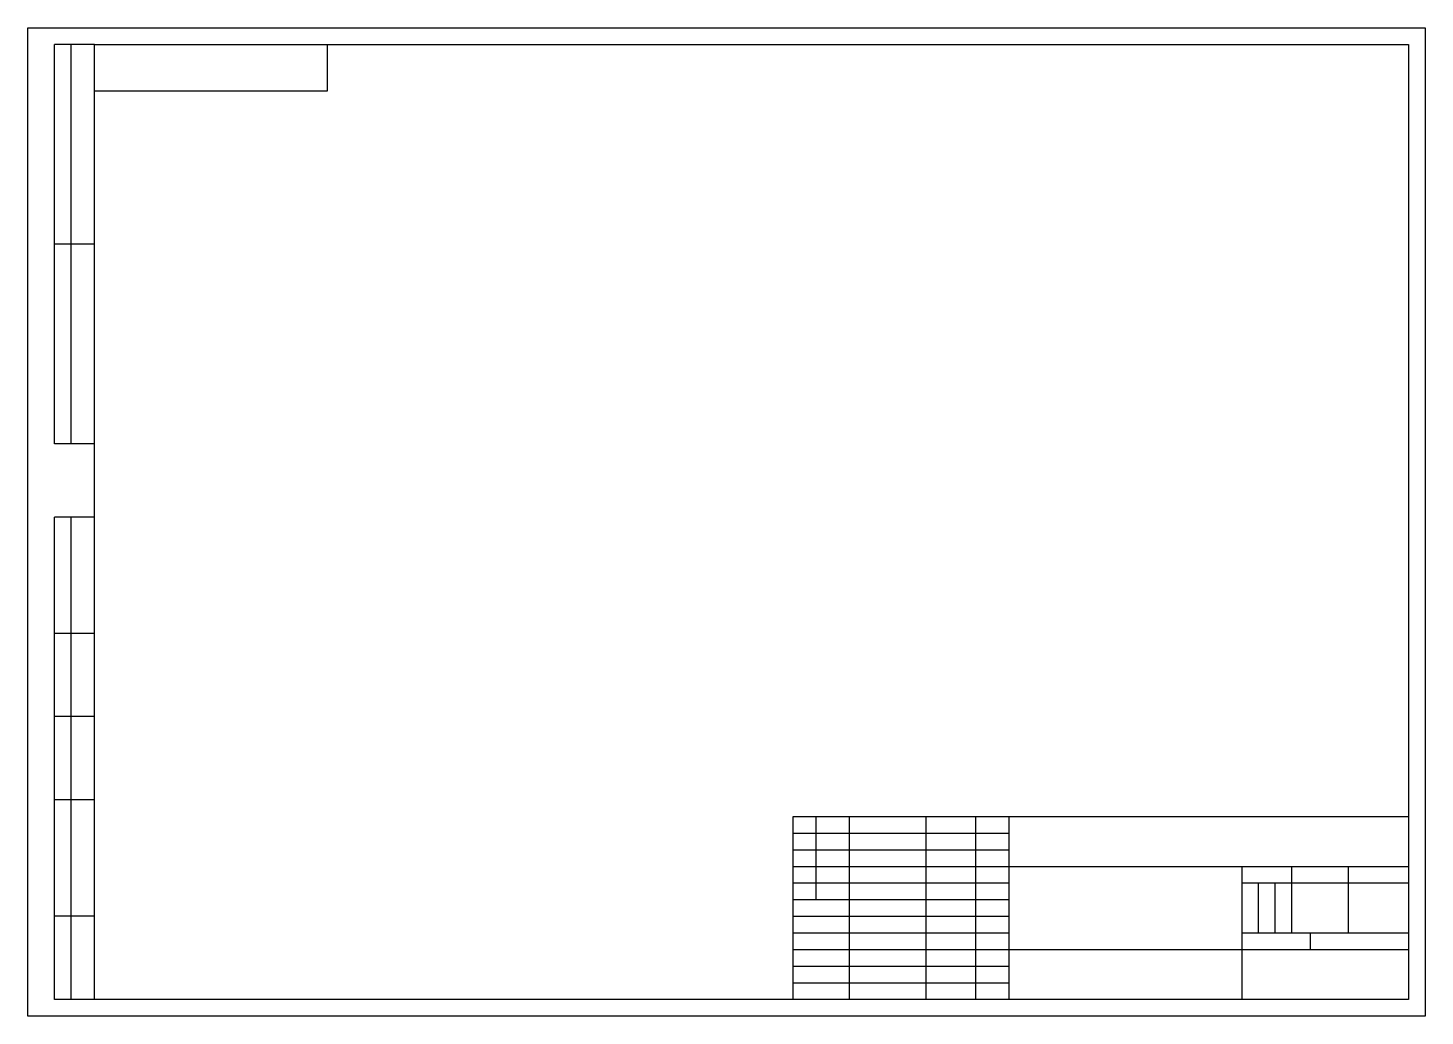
# Model space of a CAD drawing. Header units: millimetres. Extents: x 0 to 420, y 0 to 297.
import ezdxf

# ---------------------------------------------------------------- set-up
doc = ezdxf.new("R2010")
doc.units = ezdxf.units.MM
doc.layers.get('0').update_dxf_attribs({"linetype": 'CONTINUOUS'})

msp = doc.modelspace()

# ---------------------------------------------------------------- linework, layer by layer
for p, q in [((8, 172), (8, 292)), ((20, 292), (8, 292)), ((13, 172), (13, 292)), ((90, 292), (90, 278)), ((90, 278), (20, 278)), ((20, 232), (8, 232)), ((20, 172), (8, 172)), ((8, 5), (8, 150)), ((20, 150), (8, 150)), ((13, 5), (13, 150)), ((20, 115), (8, 115)), ((20, 90), (8, 90)), ((20, 65), (8, 65)), ((230, 60), (415, 60)), ((230, 5), (230, 60)), ((237, 35), (237, 60)), ((247, 5), (247, 60)), ((270, 5), (270, 60)), ((285, 5), (285, 60)), ((295, 5), (295, 60)), ((230, 55), (295, 55)), ((230, 50), (295, 50)), ((230, 45), (295, 45)), ((295, 45), (415, 45)), ((365, 5), (365, 45)), ((380, 25), (380, 45)), ((397, 25), (397, 45)), ((230, 40), (295, 40)), ((365, 40), (380, 40)), ((369.96, 25), (369.96, 40)), ((374.98, 25), (374.98, 40)), ((380, 40), (415, 40)), ((230, 35), (295, 35)), ((20, 30), (8, 30)), ((230, 30), (295, 30)), ((230, 25), (295, 25)), ((365, 25), (415, 25)), ((385.57, 20), (385.57, 25)), ((230, 20), (295, 20)), ((295, 20), (365, 20)), ((365, 20), (415, 20)), ((230, 15), (295, 15)), ((230, 10), (295, 10)), ((20, 5), (8, 5))]:
    msp.add_line(p, q)
for points in [[(0, 0), (0, 297), (420, 297), (420, 0)], [(20, 5), (20, 292), (415, 292), (415, 5)]]:
    msp.add_lwpolyline(points, close=True)

doc.saveas('drawing.dxf')
